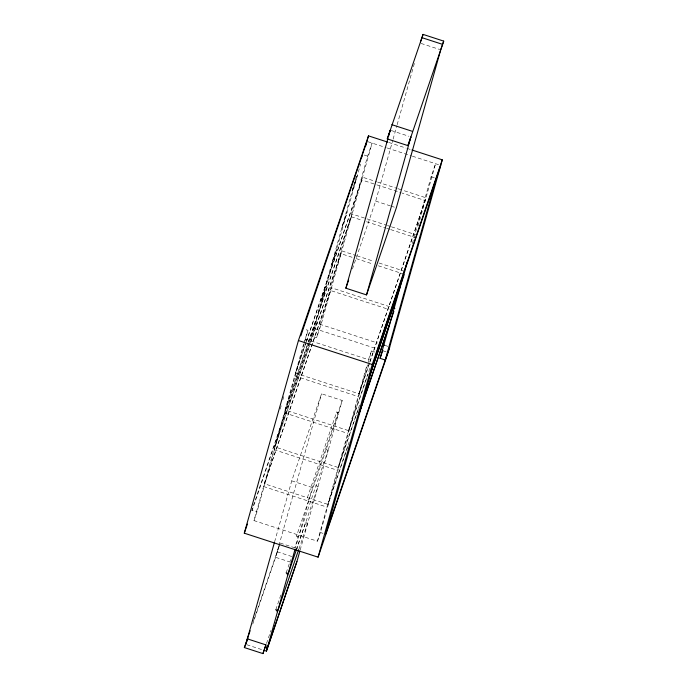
<?xml version="1.0" encoding="UTF-8"?>
<svg xmlns="http://www.w3.org/2000/svg" width="688" height="688" viewBox="0 0 688 688"><rect width="100%" height="100%" fill="white"/><g stroke="black" fill="none" stroke-linecap="round" stroke-linejoin="round"><path stroke-width="0.52" stroke-dasharray="3.44 2.58" d="M280.222 409.119L281.383 404.991M282.828 399.84L283.989 395.712M374.9 352.075L371.46 350.957L320.445 532.521L317.46 541.224L253.992 520.601L263.573 486.511L330.661 290.56L389.098 309.54M349.177 441.98L327.823 504.356L264.355 483.741L273.936 449.642L310.202 343.716M359.54 405.112L338.178 467.496L274.71 446.873L284.29 412.774L308.078 343.303M369.895 368.243L348.541 430.628L285.073 410.005L294.653 375.906L305.954 342.899M369.508 362.774L358.895 393.76L295.427 373.137L303.554 344.206M303.847 343.174L307.992 330.335L304.552 329.217M253.992 520.601L256.977 511.898L307.992 330.335M356.367 176.171L311.449 336.036L316.609 337.713L321.081 324.65L372.096 143.087L367.624 156.15L316.609 337.713M251.928 510.892L314.364 328.52L360.555 164.14M274.624 541.783L291.738 480.852L321.554 393.76L342.194 400.468L338.771 412.662L296.537 535.943L298.205 537.999L295.358 548.138M278.614 546.599L275.604 557.306L252.72 624.145M278.907 545.567L321.554 393.76M352.462 268.956L375.691 201.111L392.805 140.18M393.097 139.148L396.873 125.723M397.165 124.691L414.864 61.696M342.194 400.468L312.378 487.56L308.955 499.755L306.891 499.084L336.707 411.992L338.771 412.662M300.183 549.996L307.304 524.652L305.627 522.596L296.614 548.921M298.988 548.955L307.691 523.267L317.667 487.783L315.99 485.728L318.054 486.399L296.562 549.179M318.054 486.399L328.021 450.915L326.344 448.86L328.408 449.531L294.842 547.493M328.408 449.531L338.384 414.047L336.707 411.992M317.46 541.224L327.041 507.133L348.403 444.749M327.823 504.356L337.404 470.265L358.758 407.881M338.178 467.496L347.758 433.397L368.08 374.057M348.541 430.628L358.121 396.529L425.21 200.578L402.041 193.044M358.895 393.76L367.031 364.829M412.318 243.604L431.092 176.773L435.564 163.71L417.659 227.436M279.173 546.109L275.604 557.306L291.084 562.337M352.884 188.572L357.356 175.509M352.11 191.341L356.582 178.278M342.529 225.44L347.001 212.377M341.747 228.21L346.219 215.146M332.166 262.309L336.638 249.245M331.392 265.078L335.864 252.014M295.427 373.137L306.04 342.151M306.384 341.136L362.516 177.186L376.62 181.77M306.298 341.884L361.742 179.955L375.846 184.539M321.812 299.168L326.284 286.105M321.029 301.946L325.501 288.883M285.073 410.005L352.161 214.054L386.415 225.182M308.422 342.297L351.379 216.823L362.464 220.427M309.024 343.131L251.817 510.221L256.977 511.898M309.368 342.117L315.921 322.973L377.497 342.985M274.71 446.873L309.247 346.012M310.632 341.953L341.798 250.914L355.902 255.497M310.546 342.701L341.024 253.691L352.101 257.286M264.355 483.741L331.444 287.782L390.879 307.097M253.588 620.628L279.81 544.019M286.174 572.812L290.68 559.645M275.811 609.68L281.358 593.477M266.497 643.512L271.003 630.346M371.46 350.957L368.476 359.661L305.008 339.038M369.852 361.759L425.984 197.809L402.815 190.275M421.065 43.43L439.744 49.493M391.248 130.522L408.939 136.267M388.711 142.433L405.894 148.023M406.909 148.35L410.951 149.657M367.796 141.694L386.2 147.671M387.206 147.997L411.39 155.858M412.396 156.185L439.864 165.103M364.184 155.032L367.624 156.15M431.092 176.773L434.532 177.891M377.626 182.096L396.77 188.314M397.776 188.641L401.809 189.948M376.852 184.866L401.027 192.717M375.691 201.111L390.431 205.901M391.412 206.219L394.362 207.174M387.421 225.509L390.44 226.49M391.446 226.816L415.629 234.668M366.489 221.734L385.633 227.952M386.639 228.278L389.666 229.259M390.672 229.586L414.847 237.446M356.909 255.824L374.04 261.388M379.079 263.031L405.266 271.536M356.135 258.602L373.257 264.166M378.297 265.8L403.486 273.987M384.549 345.273L387.989 346.391M314.364 328.52L376.026 348.549M383.104 350.854L386.131 351.835M294.653 375.906L358.121 396.529M284.29 412.774L347.758 433.397M273.936 449.642L337.404 470.265M291.738 480.852L312.378 487.56M263.573 486.511L327.041 507.133M305.627 522.596L307.691 523.267M320.445 532.521L323.025 533.355M296.537 535.943L298.601 536.614L308.568 501.139L306.891 499.084M280.145 543.056L297.741 548.775M277.161 551.767L291.824 556.532M246.768 644.716L263.384 650.117"/><path stroke-width="1.03" d="M411.957 149.993L442.289 159.84L388.152 352.497L318.08 557.16L244.292 533.183L298.429 340.534L368.493 135.871L387.705 142.106M300.802 335.882L362.12 155.488M361.303 158.61L362.172 155.505M365.483 146.578L366.936 141.41L362.464 154.473M367.194 140.49L368.493 135.871M274.331 542.815L245.788 644.398L244.36 647.563L262.936 653.6L265.921 644.888L247.345 638.86M366.515 294.911L410.908 136.903L407.924 145.615L387.284 138.907L423.068 34.4L443.708 41.108L440.724 49.811L396.331 207.819L366.515 294.911L345.875 288.203L387.946 138.46M388.522 136.396L390.268 130.195L387.284 138.907M264.364 650.435L266.428 651.106L297.336 560.135L299.899 551.011M298.678 549.592L277.488 611.735L267.52 647.219L265.456 646.557L267.125 648.612M296.562 549.179L287.851 574.867L277.875 610.351L275.811 609.68L277.488 611.735M295.075 549.153L288.238 573.482L286.174 572.812L287.851 574.867M296.949 561.52L266.428 651.106M318.08 557.16L372.217 364.502L442.289 159.84M436.252 178.45L385.237 360.013L380.077 358.336L407.184 261.87M407.924 145.615L443.708 41.108M244.292 533.183L247.413 524.067M420.42 42.14L423.068 34.4M345.875 288.203L348.644 280.102M244.36 647.563L250.114 630.75M246.132 643.383L247.869 638.318M262.936 653.6L265.921 644.888M440.724 165.387L376.62 352.634L325.605 534.198L389.709 346.95M369.938 374.728L404.234 274.555M368.467 379.527L400.02 287.378M359.583 411.596L393.88 311.423M358.801 414.374L389.657 324.237M380.077 358.336L382.829 350.295M421.641 37.565L442.281 44.273M391.825 124.657L412.465 131.365M392.9 307.751L394.912 308.405M382.537 344.619L384.549 345.273M298.429 340.534L372.217 364.502"/></g></svg>
